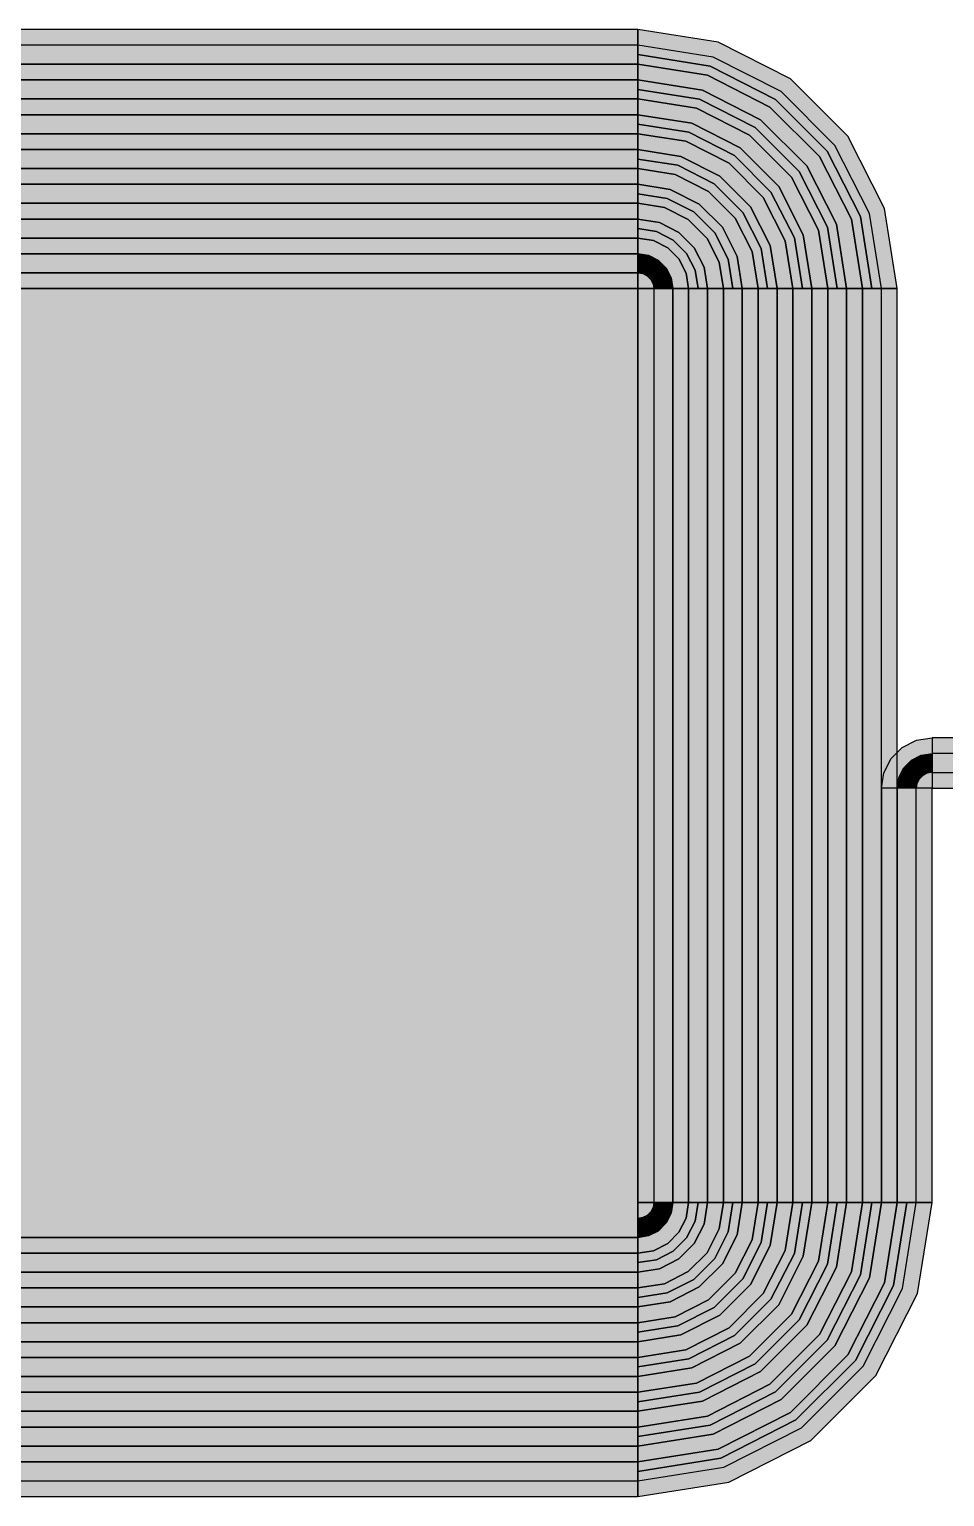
# Model space of a CAD drawing. Extents: x -200 to 7200, y -200 to 2100.
# Drawn here: x 228.8 to 373.5, y 834 to 1066 of the extents above; entities that cross this region are included whole.
import ezdxf

# ---------------------------------------------------------------- set-up
doc = ezdxf.new("R2010")
doc.units = 0
doc.header["$MEASUREMENT"] = 0
doc.layers.get('0').update_dxf_attribs({"linetype": 'CONTINUOUS'})
doc.layers.add('GAP', color=1, linetype='CONTINUOUS')
doc.layers.add('PIN', color=2, linetype='CONTINUOUS')

# ---------------------------------------------------------------- blocks, each defined once
blk = doc.blocks.new('R2C1BGAP')
for points in [[(325, 1066), (125, 1066), (125, 1058), (325, 1058), (325, 1066)], [(366, 1025), (363.99, 1037.67), (358.17, 1049.1), (349.1, 1058.17), (337.67, 1063.99), (325, 1066), (325, 1062), (336.43, 1060.19), (346.75, 1054.93), (354.93, 1046.75), (360.19, 1036.43), (362, 1025), (366, 1025)], [(325, 1060.5), (125, 1060.5), (125, 1052.5), (325, 1052.5), (325, 1060.5)], [(362, 1025), (360.19, 1036.43), (354.93, 1046.75), (346.75, 1054.93), (336.43, 1060.19), (325, 1062), (325, 1058), (335.2, 1056.38), (344.4, 1051.7), (351.7, 1044.4), (356.38, 1035.2), (358, 1025), (362, 1025)], [(360.5, 1025), (358.76, 1035.97), (353.72, 1045.87), (345.87, 1053.72), (335.97, 1058.76), (325, 1060.5), (325, 1056.5), (334.73, 1054.96), (343.52, 1050.48), (350.48, 1043.52), (354.96, 1034.73), (356.5, 1025), (360.5, 1025)], [(356.5, 1025), (354.96, 1034.73), (350.48, 1043.52), (343.52, 1050.48), (334.73, 1054.96), (325, 1056.5), (325, 1052.5), (333.5, 1051.15), (341.16, 1047.25), (347.25, 1041.16), (351.15, 1033.5), (352.5, 1025), (356.5, 1025)], [(325, 1055), (125, 1055), (125, 1047), (325, 1047), (325, 1055)], [(355, 1025), (353.53, 1034.27), (349.27, 1042.63), (342.63, 1049.27), (334.27, 1053.53), (325, 1055), (325, 1051), (333.03, 1049.73), (340.28, 1046.03), (346.03, 1040.28), (349.73, 1033.03), (351, 1025), (355, 1025)], [(351, 1025), (349.73, 1033.03), (346.03, 1040.28), (340.28, 1046.03), (333.03, 1049.73), (325, 1051), (325, 1047), (331.8, 1045.92), (337.93, 1042.8), (342.8, 1037.93), (345.92, 1031.8), (347, 1025), (351, 1025)], [(325, 1049.5), (125, 1049.5), (125, 1041.5), (325, 1041.5), (325, 1049.5)], [(349.5, 1025), (348.3, 1032.57), (344.82, 1039.4), (339.4, 1044.82), (332.57, 1048.3), (325, 1049.5), (325, 1045.5), (331.33, 1044.5), (337.05, 1041.58), (341.58, 1037.05), (344.5, 1031.33), (345.5, 1025), (349.5, 1025)], [(345.5, 1025), (344.5, 1031.33), (341.58, 1037.05), (337.05, 1041.58), (331.33, 1044.5), (325, 1045.5), (325, 1041.5), (330.1, 1040.69), (334.7, 1038.35), (338.35, 1034.7), (340.69, 1030.1), (341.5, 1025), (345.5, 1025)], [(325, 1044), (125, 1044), (125, 1036), (325, 1036), (325, 1044)], [(344, 1025), (343.07, 1030.87), (340.37, 1036.17), (336.17, 1040.37), (330.87, 1043.07), (325, 1044), (325, 1040), (329.64, 1039.27), (333.82, 1037.14), (337.14, 1033.82), (339.27, 1029.64), (340, 1025), (344, 1025)], [(340, 1025), (339.27, 1029.64), (337.14, 1033.82), (333.82, 1037.14), (329.64, 1039.27), (325, 1040), (325, 1036), (328.4, 1035.46), (331.47, 1033.9), (333.9, 1031.47), (335.46, 1028.4), (336, 1025), (340, 1025)], [(325, 1038.5), (125, 1038.5), (125, 1030.5), (325, 1030.5), (325, 1038.5)], [(338.5, 1025), (337.84, 1029.17), (335.92, 1032.94), (332.94, 1035.92), (329.17, 1037.84), (325, 1038.5), (325, 1034.5), (327.94, 1034.04), (330.58, 1032.69), (332.69, 1030.58), (334.04, 1027.94), (334.5, 1025), (338.5, 1025)], [(325, 1033), (125, 1033), (125, 1025), (325, 1025), (325, 1033)], [(334.5, 1025), (334.04, 1027.94), (332.69, 1030.58), (330.58, 1032.69), (327.94, 1034.04), (325, 1034.5), (325, 1030.5), (326.7, 1030.23), (328.23, 1029.45), (329.45, 1028.23), (330.23, 1026.7), (330.5, 1025), (334.5, 1025)], [(333, 1025), (332.61, 1027.47), (331.47, 1029.7), (329.7, 1031.47), (327.47, 1032.61), (325, 1033), (325, 1029), (326.24, 1028.8), (327.35, 1028.24), (328.24, 1027.35), (328.8, 1026.24), (329, 1025), (333, 1025)], [(329, 1025), (328.8, 1026.24), (328.24, 1027.35), (327.35, 1028.24), (326.24, 1028.8), (325, 1029), (325, 1025), (325, 1025), (325, 1025), (325, 1025), (325, 1025), (325, 1025), (329, 1025)], [(125, 872.5), (325, 872.5), (325, 1027.5), (125, 1027.5), (125, 872.5)], [(333, 880.5), (333, 1025), (325, 1025), (325, 880.5), (333, 880.5)], [(338.5, 880.5), (338.5, 1025), (330.5, 1025), (330.5, 880.5), (338.5, 880.5)], [(344, 880.5), (344, 1025), (336, 1025), (336, 880.5), (344, 880.5)], [(349.5, 880.5), (349.5, 1025), (341.5, 1025), (341.5, 880.5), (349.5, 880.5)], [(355, 880.5), (355, 1025), (347, 1025), (347, 880.5), (355, 880.5)], [(360.5, 880.5), (360.5, 1025), (352.5, 1025), (352.5, 880.5), (360.5, 880.5)], [(366, 880.5), (366, 1025), (358, 1025), (358, 880.5), (366, 880.5)], [(363.5, 946), (363.89, 948.47), (365.03, 950.7), (366.8, 952.47), (369.03, 953.61), (371.5, 954), (371.5, 950), (370.26, 949.8), (369.15, 949.24), (368.26, 948.35), (367.7, 947.24), (367.5, 946), (363.5, 946)], [(371.5, 946), (375.5, 946), (375.5, 954), (371.5, 954), (371.5, 946)], [(367.5, 946), (367.7, 947.24), (368.26, 948.35), (369.15, 949.24), (370.26, 949.8), (371.5, 950), (371.5, 946), (371.5, 946), (371.5, 946), (371.5, 946), (371.5, 946), (371.5, 946), (367.5, 946)], [(371.5, 880.5), (371.5, 946), (363.5, 946), (363.5, 880.5), (371.5, 880.5)], [(325, 872.5), (327.47, 872.89), (329.7, 874.03), (331.47, 875.8), (332.61, 878.03), (333, 880.5), (329, 880.5), (328.8, 879.26), (328.24, 878.15), (327.35, 877.26), (326.24, 876.7), (325, 876.5), (325, 872.5)], [(325, 876.5), (326.24, 876.7), (327.35, 877.26), (328.24, 878.15), (328.8, 879.26), (329, 880.5), (325, 880.5), (325, 880.5), (325, 880.5), (325, 880.5), (325, 880.5), (325, 880.5), (325, 876.5)], [(325, 867), (329.17, 867.66), (332.94, 869.58), (335.92, 872.56), (337.84, 876.33), (338.5, 880.5), (334.5, 880.5), (334.04, 877.56), (332.69, 874.92), (330.58, 872.81), (327.94, 871.46), (325, 871), (325, 867)], [(325, 871), (327.94, 871.46), (330.58, 872.81), (332.69, 874.92), (334.04, 877.56), (334.5, 880.5), (330.5, 880.5), (330.23, 878.8), (329.45, 877.27), (328.23, 876.05), (326.7, 875.27), (325, 875), (325, 871)], [(325, 861.5), (330.87, 862.43), (336.17, 865.13), (340.37, 869.33), (343.07, 874.63), (344, 880.5), (340, 880.5), (339.27, 875.86), (337.14, 871.68), (333.82, 868.36), (329.64, 866.23), (325, 865.5), (325, 861.5)], [(325, 865.5), (329.64, 866.23), (333.82, 868.36), (337.14, 871.68), (339.27, 875.86), (340, 880.5), (336, 880.5), (335.46, 877.1), (333.9, 874.03), (331.47, 871.6), (328.4, 870.04), (325, 869.5), (325, 865.5)], [(325, 856), (332.57, 857.2), (339.4, 860.68), (344.82, 866.1), (348.3, 872.93), (349.5, 880.5), (345.5, 880.5), (344.5, 874.17), (341.58, 868.45), (337.05, 863.92), (331.33, 861), (325, 860), (325, 856)], [(325, 860), (331.33, 861), (337.05, 863.92), (341.58, 868.45), (344.5, 874.17), (345.5, 880.5), (341.5, 880.5), (340.69, 875.4), (338.35, 870.8), (334.7, 867.15), (330.1, 864.81), (325, 864), (325, 860)], [(325, 850.5), (334.27, 851.97), (342.63, 856.23), (349.27, 862.87), (353.53, 871.23), (355, 880.5), (351, 880.5), (349.73, 872.47), (346.03, 865.22), (340.28, 859.47), (333.03, 855.77), (325, 854.5), (325, 850.5)], [(325, 854.5), (333.03, 855.77), (340.28, 859.47), (346.03, 865.22), (349.73, 872.47), (351, 880.5), (347, 880.5), (345.92, 873.7), (342.8, 867.57), (337.93, 862.7), (331.8, 859.58), (325, 858.5), (325, 854.5)], [(325, 845), (335.97, 846.74), (345.87, 851.78), (353.72, 859.63), (358.76, 869.53), (360.5, 880.5), (356.5, 880.5), (354.96, 870.77), (350.48, 861.98), (343.52, 855.02), (334.73, 850.54), (325, 849), (325, 845)], [(325, 849), (334.73, 850.54), (343.52, 855.02), (350.48, 861.98), (354.96, 870.77), (356.5, 880.5), (352.5, 880.5), (351.15, 872), (347.25, 864.34), (341.16, 858.25), (333.5, 854.35), (325, 853), (325, 849)], [(325, 839.5), (337.67, 841.51), (349.1, 847.33), (358.17, 856.4), (363.99, 867.83), (366, 880.5), (362, 880.5), (360.19, 869.07), (354.93, 858.75), (346.75, 850.57), (336.43, 845.31), (325, 843.5), (325, 839.5)], [(325, 843.5), (336.43, 845.31), (346.75, 850.57), (354.93, 858.75), (360.19, 869.07), (362, 880.5), (358, 880.5), (356.38, 870.3), (351.7, 861.1), (344.4, 853.8), (335.2, 849.12), (325, 847.5), (325, 843.5)], [(325, 834), (339.37, 836.28), (352.33, 842.88), (362.62, 853.17), (369.22, 866.13), (371.5, 880.5), (367.5, 880.5), (365.42, 867.37), (359.38, 855.52), (349.98, 846.12), (338.13, 840.08), (325, 838), (325, 834)], [(325, 838), (338.13, 840.08), (349.98, 846.12), (359.38, 855.52), (365.42, 867.37), (367.5, 880.5), (363.5, 880.5), (361.62, 868.6), (356.15, 857.87), (347.63, 849.35), (336.9, 843.88), (325, 842), (325, 838)], [(125, 867), (325, 867), (325, 875), (125, 875), (125, 867)], [(125, 861.5), (325, 861.5), (325, 869.5), (125, 869.5), (125, 861.5)], [(125, 856), (325, 856), (325, 864), (125, 864), (125, 856)], [(125, 850.5), (325, 850.5), (325, 858.5), (125, 858.5), (125, 850.5)], [(125, 845), (325, 845), (325, 853), (125, 853), (125, 845)], [(125, 839.5), (325, 839.5), (325, 847.5), (125, 847.5), (125, 839.5)], [(125, 834), (325, 834), (325, 842), (125, 842), (125, 834)]]:
    blk.add_lwpolyline(points)
for points in [[(325, 1066), (125, 1066), (325, 1058), (125, 1058)], [(336.43, 1060.19), (337.67, 1063.99), (325, 1062), (325, 1066)], [(346.75, 1054.93), (349.1, 1058.17), (336.43, 1060.19), (337.67, 1063.99)], [(325, 1060.5), (125, 1060.5), (325, 1052.5), (125, 1052.5)], [(335.2, 1056.38), (336.43, 1060.19), (325, 1058), (325, 1062)], [(334.73, 1054.96), (335.97, 1058.76), (325, 1056.5), (325, 1060.5)], [(343.52, 1050.48), (345.87, 1053.72), (334.73, 1054.96), (335.97, 1058.76)], [(344.4, 1051.7), (346.75, 1054.93), (335.2, 1056.38), (336.43, 1060.19)], [(354.93, 1046.75), (358.17, 1049.1), (346.75, 1054.93), (349.1, 1058.17)], [(333.5, 1051.15), (334.73, 1054.96), (325, 1052.5), (325, 1056.5)], [(325, 1055), (125, 1055), (325, 1047), (125, 1047)], [(333.03, 1049.73), (334.27, 1053.53), (325, 1051), (325, 1055)], [(340.28, 1046.03), (342.63, 1049.27), (333.03, 1049.73), (334.27, 1053.53)], [(341.16, 1047.25), (343.52, 1050.48), (333.5, 1051.15), (334.73, 1054.96)], [(350.48, 1043.52), (353.72, 1045.87), (343.52, 1050.48), (345.87, 1053.72)], [(351.7, 1044.4), (354.93, 1046.75), (344.4, 1051.7), (346.75, 1054.93)], [(331.8, 1045.92), (333.03, 1049.73), (325, 1047), (325, 1051)], [(325, 1049.5), (125, 1049.5), (325, 1041.5), (125, 1041.5)], [(331.33, 1044.5), (332.57, 1048.3), (325, 1045.5), (325, 1049.5)], [(337.93, 1042.8), (340.28, 1046.03), (331.8, 1045.92), (333.03, 1049.73)], [(346.03, 1040.28), (349.27, 1042.63), (340.28, 1046.03), (342.63, 1049.27)], [(347.25, 1041.16), (350.48, 1043.52), (341.16, 1047.25), (343.52, 1050.48)], [(360.19, 1036.43), (363.99, 1037.67), (354.93, 1046.75), (358.17, 1049.1)], [(337.05, 1041.58), (339.4, 1044.82), (331.33, 1044.5), (332.57, 1048.3)], [(356.38, 1035.2), (360.19, 1036.43), (351.7, 1044.4), (354.93, 1046.75)], [(330.1, 1040.69), (331.33, 1044.5), (325, 1041.5), (325, 1045.5)], [(334.7, 1038.35), (337.05, 1041.58), (330.1, 1040.69), (331.33, 1044.5)], [(341.58, 1037.05), (344.82, 1039.4), (337.05, 1041.58), (339.4, 1044.82)], [(342.8, 1037.93), (346.03, 1040.28), (337.93, 1042.8), (340.28, 1046.03)], [(354.96, 1034.73), (358.76, 1035.97), (350.48, 1043.52), (353.72, 1045.87)], [(325, 1044), (125, 1044), (325, 1036), (125, 1036)], [(329.64, 1039.27), (330.87, 1043.07), (325, 1040), (325, 1044)], [(333.82, 1037.14), (336.17, 1040.37), (329.64, 1039.27), (330.87, 1043.07)], [(349.73, 1033.03), (353.53, 1034.27), (346.03, 1040.28), (349.27, 1042.63)], [(351.15, 1033.5), (354.96, 1034.73), (347.25, 1041.16), (350.48, 1043.52)], [(328.4, 1035.46), (329.64, 1039.27), (325, 1036), (325, 1040)], [(337.14, 1033.82), (340.37, 1036.17), (333.82, 1037.14), (336.17, 1040.37)], [(338.35, 1034.7), (341.58, 1037.05), (334.7, 1038.35), (337.05, 1041.58)], [(344.5, 1031.33), (348.3, 1032.57), (341.58, 1037.05), (344.82, 1039.4)], [(345.92, 1031.8), (349.73, 1033.03), (342.8, 1037.93), (346.03, 1040.28)], [(325, 1038.5), (125, 1038.5), (325, 1030.5), (125, 1030.5)], [(327.94, 1034.04), (329.17, 1037.84), (325, 1034.5), (325, 1038.5)], [(330.58, 1032.69), (332.94, 1035.92), (327.94, 1034.04), (329.17, 1037.84)], [(331.47, 1033.9), (333.82, 1037.14), (328.4, 1035.46), (329.64, 1039.27)], [(333.9, 1031.47), (337.14, 1033.82), (331.47, 1033.9), (333.82, 1037.14)], [(340.69, 1030.1), (344.5, 1031.33), (338.35, 1034.7), (341.58, 1037.05)], [(362, 1025), (366, 1025), (360.19, 1036.43), (363.99, 1037.67)], [(332.69, 1030.58), (335.92, 1032.94), (330.58, 1032.69), (332.94, 1035.92)], [(339.27, 1029.64), (343.07, 1030.87), (337.14, 1033.82), (340.37, 1036.17)], [(352.5, 1025), (356.5, 1025), (351.15, 1033.5), (354.96, 1034.73)], [(356.5, 1025), (360.5, 1025), (354.96, 1034.73), (358.76, 1035.97)], [(358, 1025), (362, 1025), (356.38, 1035.2), (360.19, 1036.43)], [(325, 1033), (125, 1033), (325, 1025), (125, 1025)], [(326.7, 1030.23), (327.94, 1034.04), (325, 1030.5), (325, 1034.5)], [(326.24, 1028.8), (327.47, 1032.61), (325, 1029), (325, 1033)], [(327.35, 1028.24), (329.7, 1031.47), (326.24, 1028.8), (327.47, 1032.61)], [(328.23, 1029.45), (330.58, 1032.69), (326.7, 1030.23), (327.94, 1034.04)], [(329.45, 1028.23), (332.69, 1030.58), (328.23, 1029.45), (330.58, 1032.69)], [(334.04, 1027.94), (337.84, 1029.17), (332.69, 1030.58), (335.92, 1032.94)], [(335.46, 1028.4), (339.27, 1029.64), (333.9, 1031.47), (337.14, 1033.82)], [(345.5, 1025), (349.5, 1025), (344.5, 1031.33), (348.3, 1032.57)], [(347, 1025), (351, 1025), (345.92, 1031.8), (349.73, 1033.03)], [(351, 1025), (355, 1025), (349.73, 1033.03), (353.53, 1034.27)], [(328.24, 1027.35), (331.47, 1029.7), (327.35, 1028.24), (329.7, 1031.47)], [(330.23, 1026.7), (334.04, 1027.94), (329.45, 1028.23), (332.69, 1030.58)], [(340, 1025), (344, 1025), (339.27, 1029.64), (343.07, 1030.87)], [(341.5, 1025), (345.5, 1025), (340.69, 1030.1), (344.5, 1031.33)], [(325, 1025), (326.24, 1028.8), (325, 1025), (325, 1029)], [(325, 1025), (327.35, 1028.24), (325, 1025), (326.24, 1028.8)], [(325, 1025), (328.24, 1027.35), (325, 1025), (327.35, 1028.24)], [(328.8, 1026.24), (332.61, 1027.47), (328.24, 1027.35), (331.47, 1029.7)], [(330.5, 1025), (334.5, 1025), (330.23, 1026.7), (334.04, 1027.94)], [(334.5, 1025), (338.5, 1025), (334.04, 1027.94), (337.84, 1029.17)], [(336, 1025), (340, 1025), (335.46, 1028.4), (339.27, 1029.64)], [(125, 872.5), (325, 872.5), (125, 1027.5), (325, 1027.5)], [(325, 1025), (328.8, 1026.24), (325, 1025), (328.24, 1027.35)], [(325, 1025), (329, 1025), (325, 1025), (328.8, 1026.24)], [(329, 1025), (333, 1025), (328.8, 1026.24), (332.61, 1027.47)], [(333, 880.5), (333, 1025), (325, 880.5), (325, 1025)], [(338.5, 880.5), (338.5, 1025), (330.5, 880.5), (330.5, 1025)], [(344, 880.5), (344, 1025), (336, 880.5), (336, 1025)], [(349.5, 880.5), (349.5, 1025), (341.5, 880.5), (341.5, 1025)], [(355, 880.5), (355, 1025), (347, 880.5), (347, 1025)], [(360.5, 880.5), (360.5, 1025), (352.5, 880.5), (352.5, 1025)], [(366, 880.5), (366, 1025), (358, 880.5), (358, 1025)], [(369.15, 949.24), (366.8, 952.47), (370.26, 949.8), (369.03, 953.61)], [(370.26, 949.8), (369.03, 953.61), (371.5, 950), (371.5, 954)], [(371.5, 946), (375.5, 946), (371.5, 954), (375.5, 954)], [(368.26, 948.35), (365.03, 950.7), (369.15, 949.24), (366.8, 952.47)], [(367.7, 947.24), (363.89, 948.47), (368.26, 948.35), (365.03, 950.7)], [(371.5, 946), (368.26, 948.35), (371.5, 946), (369.15, 949.24)], [(371.5, 946), (369.15, 949.24), (371.5, 946), (370.26, 949.8)], [(371.5, 946), (370.26, 949.8), (371.5, 946), (371.5, 950)], [(367.5, 946), (363.5, 946), (367.7, 947.24), (363.89, 948.47)], [(371.5, 946), (367.5, 946), (371.5, 946), (367.7, 947.24)], [(371.5, 946), (367.7, 947.24), (371.5, 946), (368.26, 948.35)], [(371.5, 880.5), (371.5, 946), (363.5, 880.5), (363.5, 946)], [(325, 880.5), (325, 876.5), (325, 880.5), (326.24, 876.7)], [(325, 880.5), (326.24, 876.7), (325, 880.5), (327.35, 877.26)], [(325, 880.5), (327.35, 877.26), (325, 880.5), (328.24, 878.15)], [(325, 880.5), (328.24, 878.15), (325, 880.5), (328.8, 879.26)], [(325, 880.5), (328.8, 879.26), (325, 880.5), (329, 880.5)], [(328.8, 879.26), (332.61, 878.03), (329, 880.5), (333, 880.5)], [(330.23, 878.8), (334.04, 877.56), (330.5, 880.5), (334.5, 880.5)], [(334.04, 877.56), (337.84, 876.33), (334.5, 880.5), (338.5, 880.5)], [(335.46, 877.1), (339.27, 875.86), (336, 880.5), (340, 880.5)], [(339.27, 875.86), (343.07, 874.63), (340, 880.5), (344, 880.5)], [(340.69, 875.4), (344.5, 874.17), (341.5, 880.5), (345.5, 880.5)], [(344.5, 874.17), (348.3, 872.93), (345.5, 880.5), (349.5, 880.5)], [(345.92, 873.7), (349.73, 872.47), (347, 880.5), (351, 880.5)], [(349.73, 872.47), (353.53, 871.23), (351, 880.5), (355, 880.5)], [(351.15, 872), (354.96, 870.77), (352.5, 880.5), (356.5, 880.5)], [(354.96, 870.77), (358.76, 869.53), (356.5, 880.5), (360.5, 880.5)], [(356.38, 870.3), (360.19, 869.07), (358, 880.5), (362, 880.5)], [(360.19, 869.07), (363.99, 867.83), (362, 880.5), (366, 880.5)], [(361.62, 868.6), (365.42, 867.37), (363.5, 880.5), (367.5, 880.5)], [(365.42, 867.37), (369.22, 866.13), (367.5, 880.5), (371.5, 880.5)], [(326.24, 876.7), (327.47, 872.89), (327.35, 877.26), (329.7, 874.03)], [(327.35, 877.26), (329.7, 874.03), (328.24, 878.15), (331.47, 875.8)], [(328.23, 876.05), (330.58, 872.81), (329.45, 877.27), (332.69, 874.92)], [(328.24, 878.15), (331.47, 875.8), (328.8, 879.26), (332.61, 878.03)], [(329.45, 877.27), (332.69, 874.92), (330.23, 878.8), (334.04, 877.56)], [(332.69, 874.92), (335.92, 872.56), (334.04, 877.56), (337.84, 876.33)], [(333.9, 874.03), (337.14, 871.68), (335.46, 877.1), (339.27, 875.86)], [(125, 867), (325, 867), (125, 875), (325, 875)], [(325, 876.5), (325, 872.5), (326.24, 876.7), (327.47, 872.89)], [(325, 875), (325, 871), (326.7, 875.27), (327.94, 871.46)], [(326.7, 875.27), (327.94, 871.46), (328.23, 876.05), (330.58, 872.81)], [(330.58, 872.81), (332.94, 869.58), (332.69, 874.92), (335.92, 872.56)], [(337.14, 871.68), (340.37, 869.33), (339.27, 875.86), (343.07, 874.63)], [(338.35, 870.8), (341.58, 868.45), (340.69, 875.4), (344.5, 874.17)], [(327.94, 871.46), (329.17, 867.66), (330.58, 872.81), (332.94, 869.58)], [(331.47, 871.6), (333.82, 868.36), (333.9, 874.03), (337.14, 871.68)], [(341.58, 868.45), (344.82, 866.1), (344.5, 874.17), (348.3, 872.93)], [(342.8, 867.57), (346.03, 865.22), (345.92, 873.7), (349.73, 872.47)], [(346.03, 865.22), (349.27, 862.87), (349.73, 872.47), (353.53, 871.23)], [(325, 871), (325, 867), (327.94, 871.46), (329.17, 867.66)], [(325, 869.5), (325, 865.5), (328.4, 870.04), (329.64, 866.23)], [(328.4, 870.04), (329.64, 866.23), (331.47, 871.6), (333.82, 868.36)], [(333.82, 868.36), (336.17, 865.13), (337.14, 871.68), (340.37, 869.33)], [(334.7, 867.15), (337.05, 863.92), (338.35, 870.8), (341.58, 868.45)], [(347.25, 864.34), (350.48, 861.98), (351.15, 872), (354.96, 870.77)], [(350.48, 861.98), (353.72, 859.63), (354.96, 870.77), (358.76, 869.53)], [(351.7, 861.1), (354.93, 858.75), (356.38, 870.3), (360.19, 869.07)], [(125, 861.5), (325, 861.5), (125, 869.5), (325, 869.5)], [(329.64, 866.23), (330.87, 862.43), (333.82, 868.36), (336.17, 865.13)], [(337.05, 863.92), (339.4, 860.68), (341.58, 868.45), (344.82, 866.1)], [(354.93, 858.75), (358.17, 856.4), (360.19, 869.07), (363.99, 867.83)], [(356.15, 857.87), (359.38, 855.52), (361.62, 868.6), (365.42, 867.37)], [(325, 865.5), (325, 861.5), (329.64, 866.23), (330.87, 862.43)], [(330.1, 864.81), (331.33, 861), (334.7, 867.15), (337.05, 863.92)], [(337.93, 862.7), (340.28, 859.47), (342.8, 867.57), (346.03, 865.22)], [(359.38, 855.52), (362.62, 853.17), (365.42, 867.37), (369.22, 866.13)], [(125, 856), (325, 856), (125, 864), (325, 864)], [(325, 864), (325, 860), (330.1, 864.81), (331.33, 861)], [(331.33, 861), (332.57, 857.2), (337.05, 863.92), (339.4, 860.68)], [(340.28, 859.47), (342.63, 856.23), (346.03, 865.22), (349.27, 862.87)], [(341.16, 858.25), (343.52, 855.02), (347.25, 864.34), (350.48, 861.98)], [(325, 860), (325, 856), (331.33, 861), (332.57, 857.2)], [(331.8, 859.58), (333.03, 855.77), (337.93, 862.7), (340.28, 859.47)], [(343.52, 855.02), (345.87, 851.78), (350.48, 861.98), (353.72, 859.63)], [(344.4, 853.8), (346.75, 850.57), (351.7, 861.1), (354.93, 858.75)], [(125, 850.5), (325, 850.5), (125, 858.5), (325, 858.5)], [(325, 858.5), (325, 854.5), (331.8, 859.58), (333.03, 855.77)], [(333.03, 855.77), (334.27, 851.97), (340.28, 859.47), (342.63, 856.23)], [(346.75, 850.57), (349.1, 847.33), (354.93, 858.75), (358.17, 856.4)], [(333.5, 854.35), (334.73, 850.54), (341.16, 858.25), (343.52, 855.02)], [(347.63, 849.35), (349.98, 846.12), (356.15, 857.87), (359.38, 855.52)], [(325, 854.5), (325, 850.5), (333.03, 855.77), (334.27, 851.97)], [(325, 853), (325, 849), (333.5, 854.35), (334.73, 850.54)], [(334.73, 850.54), (335.97, 846.74), (343.52, 855.02), (345.87, 851.78)], [(335.2, 849.12), (336.43, 845.31), (344.4, 853.8), (346.75, 850.57)], [(349.98, 846.12), (352.33, 842.88), (359.38, 855.52), (362.62, 853.17)], [(125, 845), (325, 845), (125, 853), (325, 853)], [(325, 849), (325, 845), (334.73, 850.54), (335.97, 846.74)], [(336.43, 845.31), (337.67, 841.51), (346.75, 850.57), (349.1, 847.33)], [(336.9, 843.88), (338.13, 840.08), (347.63, 849.35), (349.98, 846.12)], [(125, 839.5), (325, 839.5), (125, 847.5), (325, 847.5)], [(325, 847.5), (325, 843.5), (335.2, 849.12), (336.43, 845.31)], [(325, 843.5), (325, 839.5), (336.43, 845.31), (337.67, 841.51)], [(338.13, 840.08), (339.37, 836.28), (349.98, 846.12), (352.33, 842.88)], [(325, 842), (325, 838), (336.9, 843.88), (338.13, 840.08)], [(125, 834), (325, 834), (125, 842), (325, 842)], [(325, 838), (325, 834), (338.13, 840.08), (339.37, 836.28)]]:
    blk.add_solid(points)
blk = doc.blocks.new('R2C1BPIN')
for points in [[(325, 1063.5), (125, 1063.5), (125, 1060.5), (325, 1060.5), (325, 1063.5)], [(363.5, 1025), (361.62, 1036.9), (356.15, 1047.63), (347.63, 1056.15), (336.9, 1061.62), (325, 1063.5), (325, 1062), (336.43, 1060.19), (346.75, 1054.93), (354.93, 1046.75), (360.19, 1036.43), (362, 1025), (363.5, 1025)], [(362, 1025), (360.19, 1036.43), (354.93, 1046.75), (346.75, 1054.93), (336.43, 1060.19), (325, 1062), (325, 1060.5), (335.97, 1058.76), (345.87, 1053.72), (353.72, 1045.87), (358.76, 1035.97), (360.5, 1025), (362, 1025)], [(325, 1058), (125, 1058), (125, 1055), (325, 1055), (325, 1058)], [(358, 1025), (356.38, 1035.2), (351.7, 1044.4), (344.4, 1051.7), (335.2, 1056.38), (325, 1058), (325, 1056.5), (334.73, 1054.96), (343.52, 1050.48), (350.48, 1043.52), (354.96, 1034.73), (356.5, 1025), (358, 1025)], [(356.5, 1025), (354.96, 1034.73), (350.48, 1043.52), (343.52, 1050.48), (334.73, 1054.96), (325, 1056.5), (325, 1055), (334.27, 1053.53), (342.63, 1049.27), (349.27, 1042.63), (353.53, 1034.27), (355, 1025), (356.5, 1025)], [(325, 1052.5), (125, 1052.5), (125, 1049.5), (325, 1049.5), (325, 1052.5)], [(352.5, 1025), (351.15, 1033.5), (347.25, 1041.16), (341.16, 1047.25), (333.5, 1051.15), (325, 1052.5), (325, 1051), (333.03, 1049.73), (340.28, 1046.03), (346.03, 1040.28), (349.73, 1033.03), (351, 1025), (352.5, 1025)], [(351, 1025), (349.73, 1033.03), (346.03, 1040.28), (340.28, 1046.03), (333.03, 1049.73), (325, 1051), (325, 1049.5), (332.57, 1048.3), (339.4, 1044.82), (344.82, 1039.4), (348.3, 1032.57), (349.5, 1025), (351, 1025)], [(325, 1047), (125, 1047), (125, 1044), (325, 1044), (325, 1047)], [(347, 1025), (345.92, 1031.8), (342.8, 1037.93), (337.93, 1042.8), (331.8, 1045.92), (325, 1047), (325, 1045.5), (331.33, 1044.5), (337.05, 1041.58), (341.58, 1037.05), (344.5, 1031.33), (345.5, 1025), (347, 1025)], [(345.5, 1025), (344.5, 1031.33), (341.58, 1037.05), (337.05, 1041.58), (331.33, 1044.5), (325, 1045.5), (325, 1044), (330.87, 1043.07), (336.17, 1040.37), (340.37, 1036.17), (343.07, 1030.87), (344, 1025), (345.5, 1025)], [(325, 1041.5), (125, 1041.5), (125, 1038.5), (325, 1038.5), (325, 1041.5)], [(341.5, 1025), (340.69, 1030.1), (338.35, 1034.7), (334.7, 1038.35), (330.1, 1040.69), (325, 1041.5), (325, 1040), (329.64, 1039.27), (333.82, 1037.14), (337.14, 1033.82), (339.27, 1029.64), (340, 1025), (341.5, 1025)], [(340, 1025), (339.27, 1029.64), (337.14, 1033.82), (333.82, 1037.14), (329.64, 1039.27), (325, 1040), (325, 1038.5), (329.17, 1037.84), (332.94, 1035.92), (335.92, 1032.94), (337.84, 1029.17), (338.5, 1025), (340, 1025)], [(325, 1036), (125, 1036), (125, 1033), (325, 1033), (325, 1036)], [(336, 1025), (335.46, 1028.4), (333.9, 1031.47), (331.47, 1033.9), (328.4, 1035.46), (325, 1036), (325, 1034.5), (327.94, 1034.04), (330.58, 1032.69), (332.69, 1030.58), (334.04, 1027.94), (334.5, 1025), (336, 1025)], [(334.5, 1025), (334.04, 1027.94), (332.69, 1030.58), (330.58, 1032.69), (327.94, 1034.04), (325, 1034.5), (325, 1033), (327.47, 1032.61), (329.7, 1031.47), (331.47, 1029.7), (332.61, 1027.47), (333, 1025), (334.5, 1025)], [(325, 1030.5), (125, 1030.5), (125, 1027.5), (325, 1027.5), (325, 1030.5)], [(330.5, 1025), (330.23, 1026.7), (329.45, 1028.23), (328.23, 1029.45), (326.7, 1030.23), (325, 1030.5), (325, 1029), (326.24, 1028.8), (327.35, 1028.24), (328.24, 1027.35), (328.8, 1026.24), (329, 1025), (330.5, 1025)], [(329, 1025), (328.8, 1026.24), (328.24, 1027.35), (327.35, 1028.24), (326.24, 1028.8), (325, 1029), (325, 1027.5), (325.77, 1027.38), (326.47, 1027.02), (327.02, 1026.47), (327.38, 1025.77), (327.5, 1025), (329, 1025)], [(125, 875), (325, 875), (325, 1025), (125, 1025), (125, 875)], [(330.5, 880.5), (330.5, 1025), (327.5, 1025), (327.5, 880.5), (330.5, 880.5)], [(336, 880.5), (336, 1025), (333, 1025), (333, 880.5), (336, 880.5)], [(341.5, 880.5), (341.5, 1025), (338.5, 1025), (338.5, 880.5), (341.5, 880.5)], [(347, 880.5), (347, 1025), (344, 1025), (344, 880.5), (347, 880.5)], [(352.5, 880.5), (352.5, 1025), (349.5, 1025), (349.5, 880.5), (352.5, 880.5)], [(358, 880.5), (358, 1025), (355, 1025), (355, 880.5), (358, 880.5)], [(363.5, 880.5), (363.5, 1025), (360.5, 1025), (360.5, 880.5), (363.5, 880.5)], [(366, 946), (366.27, 947.7), (367.05, 949.23), (368.27, 950.45), (369.8, 951.23), (371.5, 951.5), (371.5, 950), (370.26, 949.8), (369.15, 949.24), (368.26, 948.35), (367.7, 947.24), (367.5, 946), (366, 946)], [(371.5, 948.5), (375.5, 948.5), (375.5, 951.5), (371.5, 951.5), (371.5, 948.5)], [(367.5, 946), (367.7, 947.24), (368.26, 948.35), (369.15, 949.24), (370.26, 949.8), (371.5, 950), (371.5, 948.5), (370.73, 948.38), (370.03, 948.02), (369.48, 947.47), (369.12, 946.77), (369, 946), (367.5, 946)], [(369, 880.5), (369, 946), (366, 946), (366, 880.5), (369, 880.5)], [(325, 875), (326.7, 875.27), (328.23, 876.05), (329.45, 877.27), (330.23, 878.8), (330.5, 880.5), (329, 880.5), (328.8, 879.26), (328.24, 878.15), (327.35, 877.26), (326.24, 876.7), (325, 876.5), (325, 875)], [(325, 876.5), (326.24, 876.7), (327.35, 877.26), (328.24, 878.15), (328.8, 879.26), (329, 880.5), (327.5, 880.5), (327.38, 879.73), (327.02, 879.03), (326.47, 878.48), (325.77, 878.12), (325, 878), (325, 876.5)], [(325, 869.5), (328.4, 870.04), (331.47, 871.6), (333.9, 874.03), (335.46, 877.1), (336, 880.5), (334.5, 880.5), (334.04, 877.56), (332.69, 874.92), (330.58, 872.81), (327.94, 871.46), (325, 871), (325, 869.5)], [(325, 871), (327.94, 871.46), (330.58, 872.81), (332.69, 874.92), (334.04, 877.56), (334.5, 880.5), (333, 880.5), (332.61, 878.03), (331.47, 875.8), (329.7, 874.03), (327.47, 872.89), (325, 872.5), (325, 871)], [(325, 864), (330.1, 864.81), (334.7, 867.15), (338.35, 870.8), (340.69, 875.4), (341.5, 880.5), (340, 880.5), (339.27, 875.86), (337.14, 871.68), (333.82, 868.36), (329.64, 866.23), (325, 865.5), (325, 864)], [(325, 865.5), (329.64, 866.23), (333.82, 868.36), (337.14, 871.68), (339.27, 875.86), (340, 880.5), (338.5, 880.5), (337.84, 876.33), (335.92, 872.56), (332.94, 869.58), (329.17, 867.66), (325, 867), (325, 865.5)], [(325, 858.5), (331.8, 859.58), (337.93, 862.7), (342.8, 867.57), (345.92, 873.7), (347, 880.5), (345.5, 880.5), (344.5, 874.17), (341.58, 868.45), (337.05, 863.92), (331.33, 861), (325, 860), (325, 858.5)], [(325, 860), (331.33, 861), (337.05, 863.92), (341.58, 868.45), (344.5, 874.17), (345.5, 880.5), (344, 880.5), (343.07, 874.63), (340.37, 869.33), (336.17, 865.13), (330.87, 862.43), (325, 861.5), (325, 860)], [(325, 853), (333.5, 854.35), (341.16, 858.25), (347.25, 864.34), (351.15, 872), (352.5, 880.5), (351, 880.5), (349.73, 872.47), (346.03, 865.22), (340.28, 859.47), (333.03, 855.77), (325, 854.5), (325, 853)], [(325, 854.5), (333.03, 855.77), (340.28, 859.47), (346.03, 865.22), (349.73, 872.47), (351, 880.5), (349.5, 880.5), (348.3, 872.93), (344.82, 866.1), (339.4, 860.68), (332.57, 857.2), (325, 856), (325, 854.5)], [(325, 847.5), (335.2, 849.12), (344.4, 853.8), (351.7, 861.1), (356.38, 870.3), (358, 880.5), (356.5, 880.5), (354.96, 870.77), (350.48, 861.98), (343.52, 855.02), (334.73, 850.54), (325, 849), (325, 847.5)], [(325, 849), (334.73, 850.54), (343.52, 855.02), (350.48, 861.98), (354.96, 870.77), (356.5, 880.5), (355, 880.5), (353.53, 871.23), (349.27, 862.87), (342.63, 856.23), (334.27, 851.97), (325, 850.5), (325, 849)], [(325, 842), (336.9, 843.88), (347.63, 849.35), (356.15, 857.87), (361.62, 868.6), (363.5, 880.5), (362, 880.5), (360.19, 869.07), (354.93, 858.75), (346.75, 850.57), (336.43, 845.31), (325, 843.5), (325, 842)], [(325, 843.5), (336.43, 845.31), (346.75, 850.57), (354.93, 858.75), (360.19, 869.07), (362, 880.5), (360.5, 880.5), (358.76, 869.53), (353.72, 859.63), (345.87, 851.78), (335.97, 846.74), (325, 845), (325, 843.5)], [(325, 836.5), (338.6, 838.65), (350.86, 844.9), (360.6, 854.64), (366.85, 866.9), (369, 880.5), (367.5, 880.5), (365.42, 867.37), (359.38, 855.52), (349.98, 846.12), (338.13, 840.08), (325, 838), (325, 836.5)], [(325, 838), (338.13, 840.08), (349.98, 846.12), (359.38, 855.52), (365.42, 867.37), (367.5, 880.5), (366, 880.5), (363.99, 867.83), (358.17, 856.4), (349.1, 847.33), (337.67, 841.51), (325, 839.5), (325, 838)], [(125, 869.5), (325, 869.5), (325, 872.5), (125, 872.5), (125, 869.5)], [(125, 864), (325, 864), (325, 867), (125, 867), (125, 864)], [(125, 858.5), (325, 858.5), (325, 861.5), (125, 861.5), (125, 858.5)], [(125, 853), (325, 853), (325, 856), (125, 856), (125, 853)], [(125, 847.5), (325, 847.5), (325, 850.5), (125, 850.5), (125, 847.5)], [(125, 842), (325, 842), (325, 845), (125, 845), (125, 842)], [(125, 836.5), (325, 836.5), (325, 839.5), (125, 839.5), (125, 836.5)]]:
    blk.add_lwpolyline(points)
for points in [[(325, 1063.5), (125, 1063.5), (325, 1060.5), (125, 1060.5)], [(336.43, 1060.19), (336.9, 1061.62), (325, 1062), (325, 1063.5)], [(335.97, 1058.76), (336.43, 1060.19), (325, 1060.5), (325, 1062)], [(346.75, 1054.93), (347.63, 1056.15), (336.43, 1060.19), (336.9, 1061.62)], [(325, 1058), (125, 1058), (325, 1055), (125, 1055)], [(334.73, 1054.96), (335.2, 1056.38), (325, 1056.5), (325, 1058)], [(345.87, 1053.72), (346.75, 1054.93), (335.97, 1058.76), (336.43, 1060.19)], [(334.27, 1053.53), (334.73, 1054.96), (325, 1055), (325, 1056.5)], [(343.52, 1050.48), (344.4, 1051.7), (334.73, 1054.96), (335.2, 1056.38)], [(354.93, 1046.75), (356.15, 1047.63), (346.75, 1054.93), (347.63, 1056.15)], [(342.63, 1049.27), (343.52, 1050.48), (334.27, 1053.53), (334.73, 1054.96)], [(353.72, 1045.87), (354.93, 1046.75), (345.87, 1053.72), (346.75, 1054.93)], [(325, 1052.5), (125, 1052.5), (325, 1049.5), (125, 1049.5)], [(333.03, 1049.73), (333.5, 1051.15), (325, 1051), (325, 1052.5)], [(332.57, 1048.3), (333.03, 1049.73), (325, 1049.5), (325, 1051)], [(340.28, 1046.03), (341.16, 1047.25), (333.03, 1049.73), (333.5, 1051.15)], [(350.48, 1043.52), (351.7, 1044.4), (343.52, 1050.48), (344.4, 1051.7)], [(339.4, 1044.82), (340.28, 1046.03), (332.57, 1048.3), (333.03, 1049.73)], [(349.27, 1042.63), (350.48, 1043.52), (342.63, 1049.27), (343.52, 1050.48)], [(325, 1047), (125, 1047), (325, 1044), (125, 1044)], [(331.33, 1044.5), (331.8, 1045.92), (325, 1045.5), (325, 1047)], [(346.03, 1040.28), (347.25, 1041.16), (340.28, 1046.03), (341.16, 1047.25)], [(358.76, 1035.97), (360.19, 1036.43), (353.72, 1045.87), (354.93, 1046.75)], [(360.19, 1036.43), (361.62, 1036.9), (354.93, 1046.75), (356.15, 1047.63)], [(330.87, 1043.07), (331.33, 1044.5), (325, 1044), (325, 1045.5)], [(336.17, 1040.37), (337.05, 1041.58), (330.87, 1043.07), (331.33, 1044.5)], [(337.05, 1041.58), (337.93, 1042.8), (331.33, 1044.5), (331.8, 1045.92)], [(344.82, 1039.4), (346.03, 1040.28), (339.4, 1044.82), (340.28, 1046.03)], [(354.96, 1034.73), (356.38, 1035.2), (350.48, 1043.52), (351.7, 1044.4)], [(341.58, 1037.05), (342.8, 1037.93), (337.05, 1041.58), (337.93, 1042.8)], [(353.53, 1034.27), (354.96, 1034.73), (349.27, 1042.63), (350.48, 1043.52)], [(325, 1041.5), (125, 1041.5), (325, 1038.5), (125, 1038.5)], [(329.64, 1039.27), (330.1, 1040.69), (325, 1040), (325, 1041.5)], [(329.17, 1037.84), (329.64, 1039.27), (325, 1038.5), (325, 1040)], [(333.82, 1037.14), (334.7, 1038.35), (329.64, 1039.27), (330.1, 1040.69)], [(340.37, 1036.17), (341.58, 1037.05), (336.17, 1040.37), (337.05, 1041.58)], [(348.3, 1032.57), (349.73, 1033.03), (344.82, 1039.4), (346.03, 1040.28)], [(349.73, 1033.03), (351.15, 1033.5), (346.03, 1040.28), (347.25, 1041.16)], [(332.94, 1035.92), (333.82, 1037.14), (329.17, 1037.84), (329.64, 1039.27)], [(335.92, 1032.94), (337.14, 1033.82), (332.94, 1035.92), (333.82, 1037.14)], [(337.14, 1033.82), (338.35, 1034.7), (333.82, 1037.14), (334.7, 1038.35)], [(343.07, 1030.87), (344.5, 1031.33), (340.37, 1036.17), (341.58, 1037.05)], [(344.5, 1031.33), (345.92, 1031.8), (341.58, 1037.05), (342.8, 1037.93)], [(325, 1036), (125, 1036), (325, 1033), (125, 1033)], [(327.94, 1034.04), (328.4, 1035.46), (325, 1034.5), (325, 1036)], [(330.58, 1032.69), (331.47, 1033.9), (327.94, 1034.04), (328.4, 1035.46)], [(355, 1025), (356.5, 1025), (353.53, 1034.27), (354.96, 1034.73)], [(356.5, 1025), (358, 1025), (354.96, 1034.73), (356.38, 1035.2)], [(360.5, 1025), (362, 1025), (358.76, 1035.97), (360.19, 1036.43)], [(362, 1025), (363.5, 1025), (360.19, 1036.43), (361.62, 1036.9)], [(327.47, 1032.61), (327.94, 1034.04), (325, 1033), (325, 1034.5)], [(329.7, 1031.47), (330.58, 1032.69), (327.47, 1032.61), (327.94, 1034.04)], [(331.47, 1029.7), (332.69, 1030.58), (329.7, 1031.47), (330.58, 1032.69)], [(332.69, 1030.58), (333.9, 1031.47), (330.58, 1032.69), (331.47, 1033.9)], [(337.84, 1029.17), (339.27, 1029.64), (335.92, 1032.94), (337.14, 1033.82)], [(339.27, 1029.64), (340.69, 1030.1), (337.14, 1033.82), (338.35, 1034.7)], [(349.5, 1025), (351, 1025), (348.3, 1032.57), (349.73, 1033.03)], [(351, 1025), (352.5, 1025), (349.73, 1033.03), (351.15, 1033.5)], [(325, 1030.5), (125, 1030.5), (325, 1027.5), (125, 1027.5)], [(326.24, 1028.8), (326.7, 1030.23), (325, 1029), (325, 1030.5)], [(327.35, 1028.24), (328.23, 1029.45), (326.24, 1028.8), (326.7, 1030.23)], [(332.61, 1027.47), (334.04, 1027.94), (331.47, 1029.7), (332.69, 1030.58)], [(334.04, 1027.94), (335.46, 1028.4), (332.69, 1030.58), (333.9, 1031.47)], [(340, 1025), (341.5, 1025), (339.27, 1029.64), (340.69, 1030.1)], [(344, 1025), (345.5, 1025), (343.07, 1030.87), (344.5, 1031.33)], [(345.5, 1025), (347, 1025), (344.5, 1031.33), (345.92, 1031.8)], [(325.77, 1027.38), (326.24, 1028.8), (325, 1027.5), (325, 1029)], [(326.47, 1027.02), (327.35, 1028.24), (325.77, 1027.38), (326.24, 1028.8)], [(327.02, 1026.47), (328.24, 1027.35), (326.47, 1027.02), (327.35, 1028.24)], [(328.24, 1027.35), (329.45, 1028.23), (327.35, 1028.24), (328.23, 1029.45)], [(328.8, 1026.24), (330.23, 1026.7), (328.24, 1027.35), (329.45, 1028.23)], [(333, 1025), (334.5, 1025), (332.61, 1027.47), (334.04, 1027.94)], [(334.5, 1025), (336, 1025), (334.04, 1027.94), (335.46, 1028.4)], [(338.5, 1025), (340, 1025), (337.84, 1029.17), (339.27, 1029.64)], [(327.38, 1025.77), (328.8, 1026.24), (327.02, 1026.47), (328.24, 1027.35)], [(327.5, 1025), (329, 1025), (327.38, 1025.77), (328.8, 1026.24)], [(329, 1025), (330.5, 1025), (328.8, 1026.24), (330.23, 1026.7)], [(125, 875), (325, 875), (125, 1025), (325, 1025)], [(330.5, 880.5), (330.5, 1025), (327.5, 880.5), (327.5, 1025)], [(336, 880.5), (336, 1025), (333, 880.5), (333, 1025)], [(341.5, 880.5), (341.5, 1025), (338.5, 880.5), (338.5, 1025)], [(347, 880.5), (347, 1025), (344, 880.5), (344, 1025)], [(352.5, 880.5), (352.5, 1025), (349.5, 880.5), (349.5, 1025)], [(358, 880.5), (358, 1025), (355, 880.5), (355, 1025)], [(363.5, 880.5), (363.5, 1025), (360.5, 880.5), (360.5, 1025)], [(369.15, 949.24), (368.27, 950.45), (370.26, 949.8), (369.8, 951.23)], [(370.26, 949.8), (369.8, 951.23), (371.5, 950), (371.5, 951.5)], [(371.5, 948.5), (375.5, 948.5), (371.5, 951.5), (375.5, 951.5)], [(367.7, 947.24), (366.27, 947.7), (368.26, 948.35), (367.05, 949.23)], [(368.26, 948.35), (367.05, 949.23), (369.15, 949.24), (368.27, 950.45)], [(369.48, 947.47), (368.26, 948.35), (370.03, 948.02), (369.15, 949.24)], [(370.03, 948.02), (369.15, 949.24), (370.73, 948.38), (370.26, 949.8)], [(370.73, 948.38), (370.26, 949.8), (371.5, 948.5), (371.5, 950)], [(367.5, 946), (366, 946), (367.7, 947.24), (366.27, 947.7)], [(369, 946), (367.5, 946), (369.12, 946.77), (367.7, 947.24)], [(369.12, 946.77), (367.7, 947.24), (369.48, 947.47), (368.26, 948.35)], [(369, 880.5), (369, 946), (366, 880.5), (366, 946)], [(327.02, 879.03), (328.24, 878.15), (327.38, 879.73), (328.8, 879.26)], [(327.38, 879.73), (328.8, 879.26), (327.5, 880.5), (329, 880.5)], [(328.8, 879.26), (330.23, 878.8), (329, 880.5), (330.5, 880.5)], [(332.61, 878.03), (334.04, 877.56), (333, 880.5), (334.5, 880.5)], [(334.04, 877.56), (335.46, 877.1), (334.5, 880.5), (336, 880.5)], [(337.84, 876.33), (339.27, 875.86), (338.5, 880.5), (340, 880.5)], [(339.27, 875.86), (340.69, 875.4), (340, 880.5), (341.5, 880.5)], [(343.07, 874.63), (344.5, 874.17), (344, 880.5), (345.5, 880.5)], [(344.5, 874.17), (345.92, 873.7), (345.5, 880.5), (347, 880.5)], [(348.3, 872.93), (349.73, 872.47), (349.5, 880.5), (351, 880.5)], [(349.73, 872.47), (351.15, 872), (351, 880.5), (352.5, 880.5)], [(353.53, 871.23), (354.96, 870.77), (355, 880.5), (356.5, 880.5)], [(354.96, 870.77), (356.38, 870.3), (356.5, 880.5), (358, 880.5)], [(358.76, 869.53), (360.19, 869.07), (360.5, 880.5), (362, 880.5)], [(360.19, 869.07), (361.62, 868.6), (362, 880.5), (363.5, 880.5)], [(363.99, 867.83), (365.42, 867.37), (366, 880.5), (367.5, 880.5)], [(365.42, 867.37), (366.85, 866.9), (367.5, 880.5), (369, 880.5)], [(325, 878), (325, 876.5), (325.77, 878.12), (326.24, 876.7)], [(325.77, 878.12), (326.24, 876.7), (326.47, 878.48), (327.35, 877.26)], [(326.24, 876.7), (326.7, 875.27), (327.35, 877.26), (328.23, 876.05)], [(326.47, 878.48), (327.35, 877.26), (327.02, 879.03), (328.24, 878.15)], [(327.35, 877.26), (328.23, 876.05), (328.24, 878.15), (329.45, 877.27)], [(328.24, 878.15), (329.45, 877.27), (328.8, 879.26), (330.23, 878.8)], [(331.47, 875.8), (332.69, 874.92), (332.61, 878.03), (334.04, 877.56)], [(332.69, 874.92), (333.9, 874.03), (334.04, 877.56), (335.46, 877.1)], [(325, 876.5), (325, 875), (326.24, 876.7), (326.7, 875.27)], [(329.7, 874.03), (330.58, 872.81), (331.47, 875.8), (332.69, 874.92)], [(330.58, 872.81), (331.47, 871.6), (332.69, 874.92), (333.9, 874.03)], [(335.92, 872.56), (337.14, 871.68), (337.84, 876.33), (339.27, 875.86)], [(337.14, 871.68), (338.35, 870.8), (339.27, 875.86), (340.69, 875.4)], [(125, 869.5), (325, 869.5), (125, 872.5), (325, 872.5)], [(325, 872.5), (325, 871), (327.47, 872.89), (327.94, 871.46)], [(327.47, 872.89), (327.94, 871.46), (329.7, 874.03), (330.58, 872.81)], [(327.94, 871.46), (328.4, 870.04), (330.58, 872.81), (331.47, 871.6)], [(332.94, 869.58), (333.82, 868.36), (335.92, 872.56), (337.14, 871.68)], [(340.37, 869.33), (341.58, 868.45), (343.07, 874.63), (344.5, 874.17)], [(341.58, 868.45), (342.8, 867.57), (344.5, 874.17), (345.92, 873.7)], [(344.82, 866.1), (346.03, 865.22), (348.3, 872.93), (349.73, 872.47)], [(346.03, 865.22), (347.25, 864.34), (349.73, 872.47), (351.15, 872)], [(325, 871), (325, 869.5), (327.94, 871.46), (328.4, 870.04)], [(333.82, 868.36), (334.7, 867.15), (337.14, 871.68), (338.35, 870.8)], [(349.27, 862.87), (350.48, 861.98), (353.53, 871.23), (354.96, 870.77)], [(350.48, 861.98), (351.7, 861.1), (354.96, 870.77), (356.38, 870.3)], [(329.17, 867.66), (329.64, 866.23), (332.94, 869.58), (333.82, 868.36)], [(329.64, 866.23), (330.1, 864.81), (333.82, 868.36), (334.7, 867.15)], [(336.17, 865.13), (337.05, 863.92), (340.37, 869.33), (341.58, 868.45)], [(337.05, 863.92), (337.93, 862.7), (341.58, 868.45), (342.8, 867.57)], [(353.72, 859.63), (354.93, 858.75), (358.76, 869.53), (360.19, 869.07)], [(354.93, 858.75), (356.15, 857.87), (360.19, 869.07), (361.62, 868.6)], [(358.17, 856.4), (359.38, 855.52), (363.99, 867.83), (365.42, 867.37)], [(125, 864), (325, 864), (125, 867), (325, 867)], [(325, 867), (325, 865.5), (329.17, 867.66), (329.64, 866.23)], [(325, 865.5), (325, 864), (329.64, 866.23), (330.1, 864.81)], [(339.4, 860.68), (340.28, 859.47), (344.82, 866.1), (346.03, 865.22)], [(359.38, 855.52), (360.6, 854.64), (365.42, 867.37), (366.85, 866.9)], [(330.87, 862.43), (331.33, 861), (336.17, 865.13), (337.05, 863.92)], [(331.33, 861), (331.8, 859.58), (337.05, 863.92), (337.93, 862.7)], [(340.28, 859.47), (341.16, 858.25), (346.03, 865.22), (347.25, 864.34)], [(125, 858.5), (325, 858.5), (125, 861.5), (325, 861.5)], [(325, 861.5), (325, 860), (330.87, 862.43), (331.33, 861)], [(325, 860), (325, 858.5), (331.33, 861), (331.8, 859.58)], [(342.63, 856.23), (343.52, 855.02), (349.27, 862.87), (350.48, 861.98)], [(343.52, 855.02), (344.4, 853.8), (350.48, 861.98), (351.7, 861.1)], [(332.57, 857.2), (333.03, 855.77), (339.4, 860.68), (340.28, 859.47)], [(333.03, 855.77), (333.5, 854.35), (340.28, 859.47), (341.16, 858.25)], [(345.87, 851.78), (346.75, 850.57), (353.72, 859.63), (354.93, 858.75)], [(346.75, 850.57), (347.63, 849.35), (354.93, 858.75), (356.15, 857.87)], [(325, 856), (325, 854.5), (332.57, 857.2), (333.03, 855.77)], [(334.27, 851.97), (334.73, 850.54), (342.63, 856.23), (343.52, 855.02)], [(349.1, 847.33), (349.98, 846.12), (358.17, 856.4), (359.38, 855.52)], [(125, 853), (325, 853), (125, 856), (325, 856)], [(325, 854.5), (325, 853), (333.03, 855.77), (333.5, 854.35)], [(334.73, 850.54), (335.2, 849.12), (343.52, 855.02), (344.4, 853.8)], [(349.98, 846.12), (350.86, 844.9), (359.38, 855.52), (360.6, 854.64)], [(325, 850.5), (325, 849), (334.27, 851.97), (334.73, 850.54)], [(335.97, 846.74), (336.43, 845.31), (345.87, 851.78), (346.75, 850.57)], [(125, 847.5), (325, 847.5), (125, 850.5), (325, 850.5)], [(325, 849), (325, 847.5), (334.73, 850.54), (335.2, 849.12)], [(336.43, 845.31), (336.9, 843.88), (346.75, 850.57), (347.63, 849.35)], [(337.67, 841.51), (338.13, 840.08), (349.1, 847.33), (349.98, 846.12)], [(125, 842), (325, 842), (125, 845), (325, 845)], [(325, 845), (325, 843.5), (335.97, 846.74), (336.43, 845.31)], [(325, 843.5), (325, 842), (336.43, 845.31), (336.9, 843.88)], [(338.13, 840.08), (338.6, 838.65), (349.98, 846.12), (350.86, 844.9)], [(325, 839.5), (325, 838), (337.67, 841.51), (338.13, 840.08)], [(325, 838), (325, 836.5), (338.13, 840.08), (338.6, 838.65)], [(125, 836.5), (325, 836.5), (125, 839.5), (325, 839.5)]]:
    blk.add_solid(points)

msp = doc.modelspace()

# ---------------------------------------------------------------- block references
at = {"layer": 'GAP'}
msp.add_blockref('R2C1BGAP', (0, 0), dxfattribs=at)
at = {"layer": 'PIN'}
msp.add_blockref('R2C1BPIN', (0, 0), dxfattribs=at)

doc.saveas('drawing.dxf')
